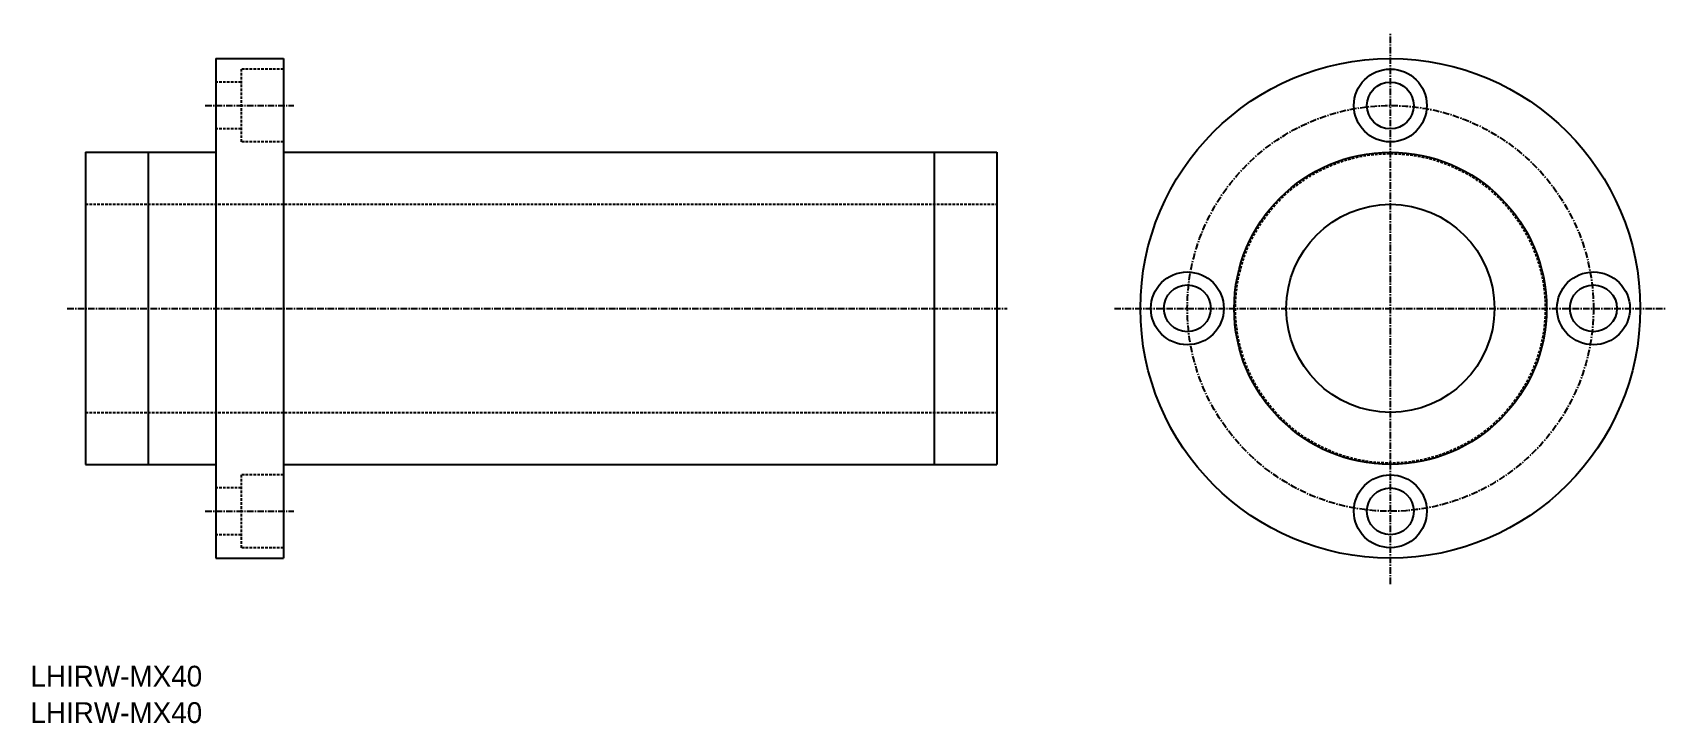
# Model space of a CAD drawing. Extents: x 352 to 666, y -269 to -136.
import ezdxf

# ---------------------------------------------------------------- set-up
doc = ezdxf.new("R2010")
doc.units = 0
doc.linetypes.add('CENTER', pattern=[2, 1.25, -0.25, 0.25, -0.25])
doc.linetypes.add('DASHED', pattern=[0.75, 0.5, -0.25])
doc.layers.get('0').update_dxf_attribs({"linetype": 'CONTINUOUS'})
doc.layers.add('CENTER', color=1, linetype='CENTER')

msp = doc.modelspace()

# ---------------------------------------------------------------- linework, layer by layer
at = {"color": 7, "linetype": 'CONTINUOUS'}
for p, q in [((387.29, -140.83), (400.29, -140.83)), ((387.29, -140.83), (387.29, -236.83)), ((400.29, -140.83), (400.29, -236.83)), ((362.29, -158.83), (387.29, -158.83)), ((362.29, -158.83), (362.29, -218.83)), ((374.29, -158.83), (374.29, -218.83)), ((400.29, -158.83), (537.29, -158.83)), ((525.29, -158.83), (525.29, -218.83)), ((537.29, -158.83), (537.29, -218.83)), ((362.29, -218.83), (387.29, -218.83)), ((400.29, -218.83), (537.29, -218.83)), ((387.29, -236.83), (400.29, -236.83))]:
    msp.add_line(p, q, dxfattribs=at)
at = {"color": 3, "linetype": 'DASHED'}
for p, q in [((392.19, -142.83), (392.19, -156.83)), ((400.29, -142.83), (392.19, -142.83)), ((392.19, -145.33), (387.29, -145.33)), ((392.19, -154.33), (387.29, -154.33)), ((400.29, -156.83), (392.19, -156.83)), ((362.29, -168.83), (537.29, -168.83)), ((362.29, -208.83), (537.29, -208.83)), ((392.19, -220.83), (392.19, -234.83)), ((400.29, -220.83), (392.19, -220.83)), ((392.19, -223.33), (387.29, -223.33)), ((392.19, -232.33), (387.29, -232.33)), ((400.29, -234.83), (392.19, -234.83))]:
    msp.add_line(p, q, dxfattribs=at)
at = {"color": 7, "linetype": 'CONTINUOUS'}
for centre, radius in [((612.89, -188.83), 48), ((612.89, -149.83), 7), ((612.89, -149.83), 4.5), ((612.89, -188.83), 30), ((612.89, -188.83), 20), ((573.89, -188.83), 7), ((651.89, -188.83), 7), ((573.89, -188.83), 4.5), ((651.89, -188.83), 4.5), ((612.89, -227.83), 7), ((612.89, -227.83), 4.5)]:
    msp.add_circle(centre, radius, dxfattribs=at)
at = {"color": 3, "linetype": 'DASHED'}
msp.add_circle((612.89, -188.83), 29.75, dxfattribs=at)
at = {"layer": 'CENTER', "color": 1, "linetype": 'CENTER'}
for p, q in [((612.89, -241.83), (612.89, -135.83)), ((385.29, -149.83), (402.29, -149.83)), ((358.79, -188.83), (539.29, -188.83)), ((559.89, -188.83), (665.89, -188.83)), ((385.29, -227.83), (402.29, -227.83))]:
    msp.add_line(p, q, dxfattribs=at)
msp.add_circle((612.89, -188.83), 39, dxfattribs=at)

# ---------------------------------------------------------------- texts
at = {"color": 7, "linetype": 'CONTINUOUS'}
for p in [(351.7, -261.52), (351.7, -268.53)]:
    msp.add_text('LHIRW-MX40', height=4, dxfattribs=at).set_placement(p)

doc.saveas('drawing.dxf')
